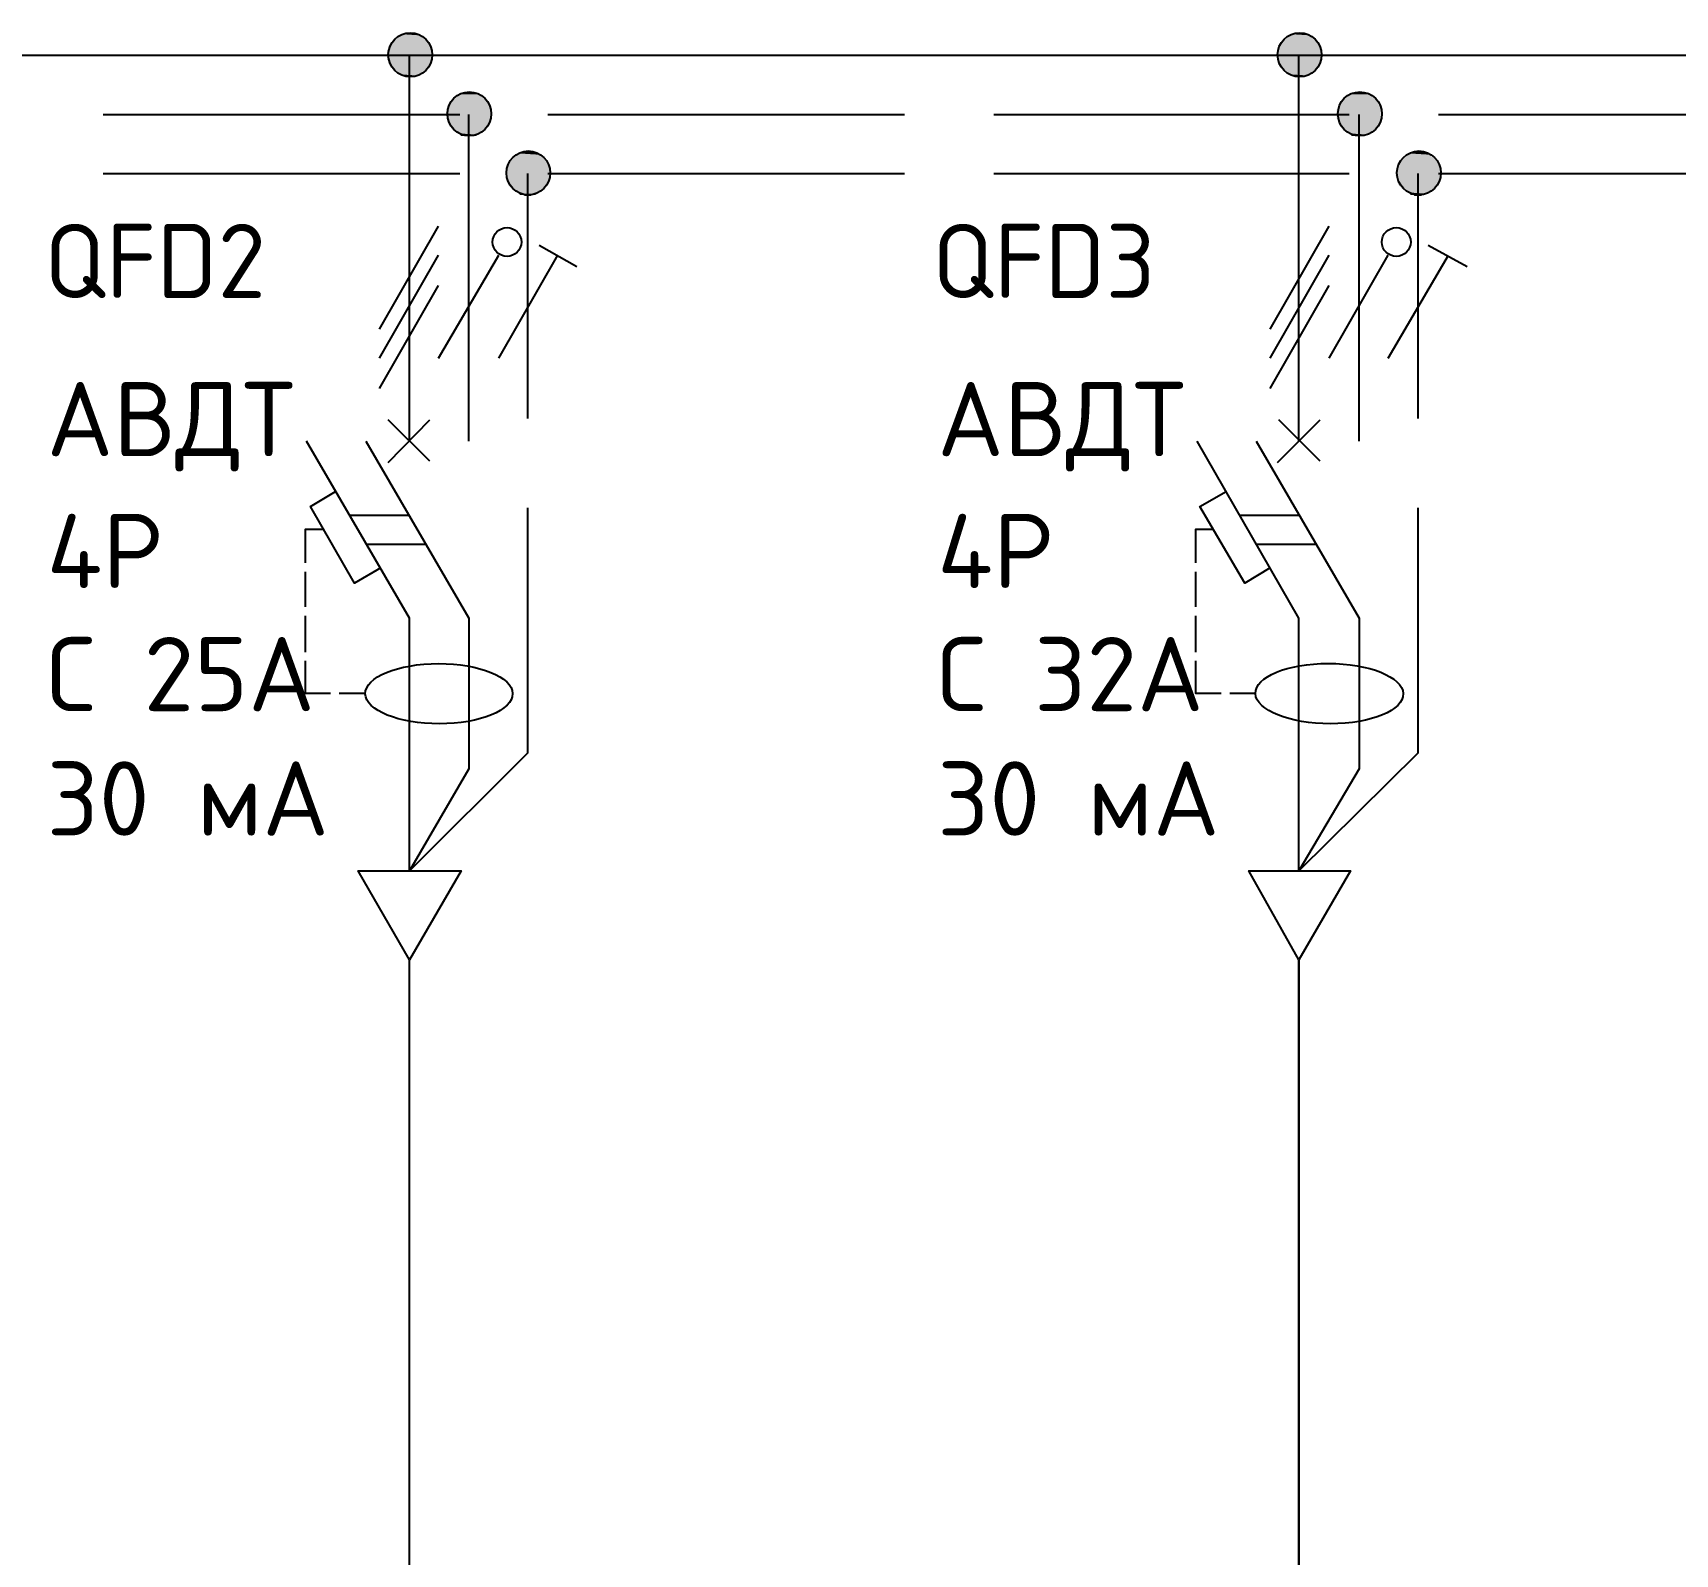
# Model space of a CAD drawing. Header units: millimetres. Extents: x -32 to 417638015, y -35 to 175284279.
# Drawn here: x 591037 to 596572, y 48215 to 53341 of the extents above; entities that cross this region are included whole.
import ezdxf

# ---------------------------------------------------------------- set-up
doc = ezdxf.new("R2010")
doc.units = ezdxf.units.MM
for name, color, linetype in [('PDF _0', 7, 'Continuous'), ('PDF _4_Однолинейная схема', 7, 'Continuous'), ('PDF _A-HATCH-WALL', 5, 'Continuous'), ('PDF _Текст', 7, 'Continuous')]:
    doc.layers.add(name, color=color, linetype=linetype)
doc.styles.add('PDF GOST Common', font='GOST_Common.ttf')
doc.styles.add('PDF ISOCPEUR', font='isocpeur.ttf')

msp = doc.modelspace()

# ---------------------------------------------------------------- linework, layer by layer
at = {"layer": 'PDF _0', "lineweight": 25}
for points in [[(592306.8, 51965.4), (592306.8, 53265)], [(595304, 51965.4), (595304, 53265)], [(592505.7, 51965.4), (592505.7, 53066)], [(595507.2, 51965.4), (595507.2, 53066)], [(592704.7, 52041.6), (592704.7, 52867.1)], [(595706.2, 52041.6), (595706.2, 52867.1)], [(592234.8, 51893.5), (592374.5, 52037.4)], [(592374.5, 51897.7), (592234.8, 52037.4)], [(595232, 51893.5), (595375.9, 52037.4)], [(595376, 51897.7), (595236.3, 52037.4)], [(592505.7, 51368.5), (592505.7, 50860.5), (592306.8, 50517.6), (592306.8, 51368.5), (591959.6, 51965.4)], [(592158.6, 51965.4), (592505.7, 51368.5)], [(595507.2, 51368.5), (595507.2, 50860.5), (595304, 50517.6), (595304, 51368.5), (594961.1, 51965.4)], [(595160.1, 51965.4), (595507.2, 51368.5)], [(592209.4, 51537.9), (592120.5, 51487.1), (591972.3, 51745.3), (592057, 51796.1)], [(595206.6, 51537.9), (595122, 51487.1), (594969.6, 51745.3), (595058.5, 51796.1)], [(592103.6, 51715.7), (592302.5, 51715.7)], [(592306.8, 50517.6), (592704.7, 50915.5), (592704.7, 51741)], [(595105, 51715.7), (595304, 51715.7)], [(595304, 50517.6), (595706.1, 50915.5), (595706.1, 51741)], [(592162.8, 51618.3), (592361.8, 51618.3)], [(595160.1, 51618.3), (595363.2, 51618.3)], [(592306.8, 44993.1), (592306.8, 50216.8)]]:
    msp.add_lwpolyline(points, dxfattribs=at)
at = {"layer": 'PDF _0', "color": 1, "lineweight": 25}
for points in [[(592205.2, 52342.2), (592404.1, 52689.3)], [(595206.6, 52342.2), (595405.6, 52689.3)], [(592205.2, 52244.8), (592404.1, 52591.9)], [(592404.1, 52244.8), (592607.3, 52591.9)], [(592607.3, 52244.8), (592806.3, 52591.9)], [(592742.8, 52625.8), (592869.8, 52553.9)], [(595206.6, 52244.8), (595405.6, 52591.9)], [(595405.6, 52244.8), (595604.5, 52591.9)], [(595604.6, 52244.8), (595807.7, 52591.9)], [(595740, 52625.8), (595871.3, 52553.9)], [(592205.2, 52143.2), (592404.1, 52490.3)], [(595206.6, 52143.2), (595405.6, 52490.3)], [(591955.4, 51554.8), (591955.4, 51669.1), (592018.9, 51669.1)], [(594956.9, 51554.8), (594956.9, 51669.1), (595016.1, 51669.1)], [(591955.4, 51406.6), (591955.4, 51525.1)], [(594956.9, 51406.6), (594956.9, 51525.1)], [(591955.4, 51254.2), (591955.4, 51377)], [(594956.9, 51254.2), (594956.9, 51377)], [(592040.1, 51114.5), (591955.4, 51114.5), (591955.4, 51224.6)], [(595041.5, 51114.5), (594956.9, 51114.5), (594956.9, 51224.6)], [(592154.4, 51114.5), (592069.7, 51114.5)], [(595155.8, 51114.5), (595071.2, 51114.5)]]:
    msp.add_lwpolyline(points, dxfattribs=at)
at = {"layer": 'PDF _0', "lineweight": 25}
for points in [[(592306.8, 50217), (592133.2, 50517.6), (592480.3, 50517.6)], [(595304, 50217), (595134.7, 50517.6), (595477.5, 50517.6)], [(595304, 50216.8), (595304, 44993.1)]]:
    msp.add_lwpolyline(points, close=True, dxfattribs=at)
for centre in [(592308.9, 53267.2), (595306.1, 53267.2), (592507.9, 53068.2), (595509.3, 53068.2), (592706.8, 52869.2), (595708.3, 52869.2)]:
    msp.add_circle(centre, 74.1, dxfattribs=at)
at = {"layer": 'PDF _0', "color": 1, "lineweight": 25}
for centre in [(592634.9, 52636.4), (595632.1, 52636.4)]:
    msp.add_circle(centre, 48.7, dxfattribs=at)
at = {"layer": 'PDF _0', "lineweight": 25}
for centre, major_axis, ratio, start_param, end_param in [((592405.6, 51114.3), (-248.3, 0.4), 0.408201, 3.148235404577649, 9.431420711757234), ((595406.4, 51114.6), (-249, 1.8), 0.40818, 3.159245, 9.44243)]:
    msp.add_ellipse(centre, major_axis=major_axis, ratio=ratio, start_param=start_param, end_param=end_param, dxfattribs=at)
at = {"layer": 'PDF _0', "transparency": 33554559}
for points in [[(592239, 53303.2), (592374.5, 53294.7), (592234.8, 53294.7)], [(592243.3, 53307.4), (592370.3, 53303.2), (592239, 53303.2)], [(592370.3, 53303.2), (592239, 53303.2), (592374.5, 53294.7)], [(592247.5, 53311.6), (592370.3, 53307.4), (592243.3, 53307.4)], [(592370.3, 53307.4), (592243.3, 53307.4), (592370.3, 53303.2)], [(592251.7, 53320.1), (592366, 53311.6), (592247.5, 53311.6)], [(592366, 53311.6), (592247.5, 53311.6), (592370.3, 53307.4)], [(592256, 53324.3), (592361.8, 53320.1), (592251.7, 53320.1)], [(592361.8, 53320.1), (592251.7, 53320.1), (592366, 53311.6)], [(592264.4, 53328.6), (592353.3, 53324.3), (592256, 53324.3)], [(592353.3, 53324.3), (592256, 53324.3), (592361.8, 53320.1)], [(592268.7, 53332.8), (592349.1, 53328.6), (592264.4, 53328.6)], [(592349.1, 53328.6), (592264.4, 53328.6), (592353.3, 53324.3)], [(592277.1, 53337), (592340.6, 53332.8), (592268.7, 53332.8)], [(592340.6, 53332.8), (592268.7, 53332.8), (592349.1, 53328.6)], [(592281.4, 53337), (592336.4, 53337), (592277.1, 53337)], [(592336.4, 53337), (592277.1, 53337), (592340.6, 53332.8)], [(592289.8, 53341.3), (592327.9, 53337), (592281.4, 53337)], [(592327.9, 53337), (592281.4, 53337), (592336.4, 53337)], [(592294.1, 53341.3), (592323.7, 53341.3), (592289.8, 53341.3)], [(592323.7, 53341.3), (592289.8, 53341.3), (592327.9, 53337)], [(592311, 53341.3), (592315.2, 53341.3), (592294.1, 53341.3)], [(592315.2, 53341.3), (592294.1, 53341.3), (592323.7, 53341.3)], [(595240.5, 53303.2), (595376, 53294.7), (595236.3, 53294.7)], [(595244.7, 53307.4), (595371.7, 53303.2), (595240.5, 53303.2)], [(595371.7, 53303.2), (595240.5, 53303.2), (595376, 53294.7)], [(595249, 53311.6), (595367.5, 53307.4), (595244.7, 53307.4)], [(595367.5, 53307.4), (595244.7, 53307.4), (595371.7, 53303.2)], [(595253.2, 53320.1), (595363.3, 53311.6), (595249, 53311.6)], [(595363.3, 53311.6), (595249, 53311.6), (595367.5, 53307.4)], [(595257.4, 53324.3), (595359, 53320.1), (595253.2, 53320.1)], [(595359, 53320.1), (595253.2, 53320.1), (595363.3, 53311.6)], [(595261.7, 53328.6), (595354.8, 53324.3), (595257.4, 53324.3)], [(595354.8, 53324.3), (595257.4, 53324.3), (595359, 53320.1)], [(595270.1, 53332.8), (595350.6, 53328.6), (595261.7, 53328.6)], [(595350.6, 53328.6), (595261.7, 53328.6), (595354.8, 53324.3)], [(595274.4, 53337), (595342.1, 53332.8), (595270.1, 53332.8)], [(595342.1, 53332.8), (595270.1, 53332.8), (595350.6, 53328.6)], [(595282.8, 53337), (595337.9, 53337), (595274.4, 53337)], [(595337.9, 53337), (595274.4, 53337), (595342.1, 53332.8)], [(595291.3, 53341.3), (595329.4, 53337), (595282.8, 53337)], [(595329.4, 53337), (595282.8, 53337), (595337.9, 53337)], [(595295.5, 53341.3), (595325.2, 53341.3), (595291.3, 53341.3)], [(595325.2, 53341.3), (595291.3, 53341.3), (595329.4, 53337)], [(595308.2, 53341.3), (595312.5, 53341.3), (595295.5, 53341.3)], [(595312.5, 53341.3), (595295.5, 53341.3), (595325.2, 53341.3)], [(592234.8, 53286.2), (592378.7, 53282), (592230.6, 53282)], [(592378.7, 53282), (592230.6, 53282), (592378.7, 53273.5)], [(592230.6, 53282), (592378.7, 53273.5), (592230.6, 53273.5)], [(592378.7, 53273.5), (592230.6, 53273.5), (592383, 53265.1)], [(592230.6, 53273.5), (592383, 53265.1), (592230.6, 53265.1)], [(592383, 53265.1), (592230.6, 53265.1), (592378.7, 53260.8)], [(592230.6, 53265.1), (592378.7, 53260.8), (592230.6, 53260.8)], [(592378.7, 53260.8), (592230.6, 53260.8), (592378.7, 53252.4)], [(592230.6, 53260.8), (592378.7, 53252.4), (592230.6, 53252.4)], [(592378.7, 53252.4), (592230.6, 53252.4), (592378.7, 53243.9)], [(592230.6, 53252.4), (592378.7, 53243.9), (592234.8, 53243.9)], [(592374.5, 53294.7), (592234.8, 53294.7), (592378.7, 53286.2)], [(592234.8, 53294.7), (592378.7, 53286.2), (592234.8, 53286.2)], [(592378.7, 53286.2), (592234.8, 53286.2), (592378.7, 53282)], [(595236.3, 53294.7), (595376, 53286.2), (595232, 53286.2)], [(595376, 53286.2), (595232, 53286.2), (595380.2, 53282)], [(595232, 53286.2), (595380.2, 53282), (595232, 53282)], [(595380.2, 53282), (595232, 53282), (595380.2, 53273.5)], [(595232, 53282), (595380.2, 53273.5), (595232, 53273.5)], [(595380.2, 53273.5), (595232, 53273.5), (595380.2, 53265.1)], [(595232, 53273.5), (595380.2, 53265.1), (595232, 53265.1)], [(595380.2, 53265.1), (595232, 53265.1), (595380.2, 53260.8)], [(595232, 53265.1), (595380.2, 53260.8), (595232, 53260.8)], [(595380.2, 53260.8), (595232, 53260.8), (595380.2, 53252.4)], [(595232, 53260.8), (595380.2, 53252.4), (595232, 53252.4)], [(595380.2, 53252.4), (595232, 53252.4), (595376, 53243.9)], [(595232, 53252.4), (595376, 53243.9), (595232, 53243.9)], [(595376, 53294.7), (595236.3, 53294.7), (595376, 53286.2)], [(592378.7, 53243.9), (592234.8, 53243.9), (592374.5, 53239.7)], [(592234.8, 53243.9), (592374.5, 53239.7), (592234.8, 53239.7)], [(592374.5, 53239.7), (592234.8, 53239.7), (592370.3, 53231.2)], [(592234.8, 53239.7), (592370.3, 53231.2), (592239, 53231.2)], [(592370.3, 53231.2), (592239, 53231.2), (592370.3, 53227)], [(592239, 53231.2), (592370.3, 53227), (592243.3, 53227)], [(592370.3, 53227), (592243.3, 53227), (592366, 53222.7)], [(592243.3, 53227), (592366, 53222.7), (592247.5, 53222.7)], [(592366, 53222.7), (592247.5, 53222.7), (592361.8, 53214.3)], [(592247.5, 53222.7), (592361.8, 53214.3), (592251.7, 53214.3)], [(592361.8, 53214.3), (592251.7, 53214.3), (592353.3, 53210)], [(592251.7, 53214.3), (592353.3, 53210), (592256, 53210)], [(592353.3, 53210), (592256, 53210), (592349.1, 53205.8)], [(592256, 53210), (592349.1, 53205.8), (592264.4, 53205.8)], [(592349.1, 53205.8), (592264.4, 53205.8), (592340.6, 53201.6)], [(592264.4, 53205.8), (592340.6, 53201.6), (592268.7, 53201.6)], [(592340.6, 53201.6), (592268.7, 53201.6), (592336.4, 53197.3)], [(592268.7, 53201.6), (592336.4, 53197.3), (592277.1, 53197.3)], [(592336.4, 53197.3), (592277.1, 53197.3), (592327.9, 53197.3)], [(592277.1, 53197.3), (592327.9, 53197.3), (592281.4, 53197.3)], [(592327.9, 53197.3), (592281.4, 53197.3), (592323.7, 53193.1)], [(592281.4, 53197.3), (592323.7, 53193.1), (592289.8, 53193.1)], [(592289.8, 53193.1), (592294.1, 53193.1), (592315.2, 53193.1)], [(592289.8, 53193.1), (592323.7, 53193.1), (592315.2, 53193.1)], [(592294.1, 53193.1), (592315.2, 53193.1), (592311, 53193.1)], [(595376, 53243.9), (595232, 53243.9), (595376, 53239.7)], [(595232, 53243.9), (595376, 53239.7), (595236.3, 53239.7)], [(595376, 53239.7), (595236.3, 53239.7), (595371.7, 53231.2)], [(595236.3, 53239.7), (595371.7, 53231.2), (595240.5, 53231.2)], [(595371.7, 53231.2), (595240.5, 53231.2), (595367.5, 53227)], [(595240.5, 53231.2), (595367.5, 53227), (595244.7, 53227)], [(595367.5, 53227), (595244.7, 53227), (595363.3, 53222.7)], [(595244.7, 53227), (595363.3, 53222.7), (595249, 53222.7)], [(595363.3, 53222.7), (595249, 53222.7), (595359, 53214.3)], [(595249, 53222.7), (595359, 53214.3), (595253.2, 53214.3)], [(595359, 53214.3), (595253.2, 53214.3), (595354.8, 53210)], [(595253.2, 53214.3), (595354.8, 53210), (595257.4, 53210)], [(595354.8, 53210), (595257.4, 53210), (595350.6, 53205.8)], [(595257.4, 53210), (595350.6, 53205.8), (595261.7, 53205.8)], [(595350.6, 53205.8), (595261.7, 53205.8), (595342.1, 53201.6)], [(595261.7, 53205.8), (595342.1, 53201.6), (595270.1, 53201.6)], [(595342.1, 53201.6), (595270.1, 53201.6), (595337.9, 53197.3)], [(595270.1, 53201.6), (595337.9, 53197.3), (595274.4, 53197.3)], [(595337.9, 53197.3), (595274.4, 53197.3), (595329.4, 53197.3)], [(595274.4, 53197.3), (595329.4, 53197.3), (595282.8, 53197.3)], [(595329.4, 53197.3), (595282.8, 53197.3), (595325.2, 53193.1)], [(595282.8, 53197.3), (595325.2, 53193.1), (595291.3, 53193.1)], [(595291.3, 53193.1), (595295.5, 53193.1), (595312.5, 53193.1)], [(595291.3, 53193.1), (595325.2, 53193.1), (595312.5, 53193.1)], [(595295.5, 53193.1), (595312.5, 53193.1), (595308.2, 53193.1)]]:
    msp.add_solid(points, dxfattribs=at)
at = {"layer": 'PDF _4_Однолинейная схема', "lineweight": 25}
for points in [[(628345.4, 53265.1), (586902.5, 53265.1)], [(591273.8, 53066.1), (592476.1, 53066.1)], [(592772.4, 53066.1), (593974.7, 53066.1)], [(594275.3, 53066.1), (595473.3, 53066.1)], [(595773.9, 53066.1), (596976.1, 53066.1)], [(591273.8, 52867.1), (592476.1, 52867.1)], [(592772.4, 52867.1), (593974.7, 52867.1)], [(594275.3, 52867.1), (595473.3, 52867.1)], [(595773.9, 52867.1), (596976.1, 52867.1)]]:
    msp.add_lwpolyline(points, dxfattribs=at)
at = {"layer": 'PDF _A-HATCH-WALL', "color": 7, "transparency": 33554559}
for points in [[(592480.3, 53138.1), (592535.4, 53133.8), (592476.1, 53133.8)], [(592488.8, 53138.1), (592531.1, 53138.1), (592480.3, 53138.1)], [(592531.1, 53138.1), (592480.3, 53138.1), (592535.4, 53133.8)], [(592497.3, 53142.3), (592522.7, 53138.1), (592488.8, 53138.1)], [(592522.7, 53138.1), (592488.8, 53138.1), (592531.1, 53138.1)], [(592510, 53142.3), (592514.2, 53142.3), (592497.3, 53142.3)], [(592514.2, 53142.3), (592497.3, 53142.3), (592522.7, 53138.1)], [(595481.8, 53138.1), (595536.8, 53133.8), (595477.6, 53133.8)], [(595490.3, 53138.1), (595528.4, 53138.1), (595481.8, 53138.1)], [(595528.4, 53138.1), (595481.8, 53138.1), (595536.8, 53133.8)], [(595494.5, 53142.3), (595524.1, 53138.1), (595490.3, 53138.1)], [(595524.1, 53138.1), (595490.3, 53138.1), (595528.4, 53138.1)], [(595511.4, 53142.3), (595515.7, 53142.3), (595494.5, 53142.3)], [(595515.7, 53142.3), (595494.5, 53142.3), (595524.1, 53138.1)], [(592433.8, 53083), (592581.9, 53074.6), (592429.5, 53074.6)], [(592438, 53095.7), (592577.7, 53087.3), (592433.8, 53087.3)], [(592577.7, 53087.3), (592433.8, 53087.3), (592577.7, 53083)], [(592433.8, 53087.3), (592577.7, 53083), (592433.8, 53083)], [(592577.7, 53083), (592433.8, 53083), (592581.9, 53074.6)], [(592442.2, 53108.4), (592573.5, 53100), (592438, 53100)], [(592573.5, 53100), (592438, 53100), (592573.5, 53095.7)], [(592438, 53100), (592573.5, 53095.7), (592438, 53095.7)], [(592573.5, 53095.7), (592438, 53095.7), (592577.7, 53087.3)], [(592446.5, 53112.7), (592569.2, 53108.4), (592442.2, 53108.4)], [(592569.2, 53108.4), (592442.2, 53108.4), (592573.5, 53100)], [(592450.7, 53116.9), (592565, 53112.7), (592446.5, 53112.7)], [(592565, 53112.7), (592446.5, 53112.7), (592569.2, 53108.4)], [(592454.9, 53125.4), (592560.8, 53116.9), (592450.7, 53116.9)], [(592560.8, 53116.9), (592450.7, 53116.9), (592565, 53112.7)], [(592463.4, 53129.6), (592556.5, 53125.4), (592454.9, 53125.4)], [(592556.5, 53125.4), (592454.9, 53125.4), (592560.8, 53116.9)], [(592467.6, 53133.8), (592548.1, 53129.6), (592463.4, 53129.6)], [(592548.1, 53129.6), (592463.4, 53129.6), (592556.5, 53125.4)], [(592476.1, 53133.8), (592543.8, 53133.8), (592467.6, 53133.8)], [(592543.8, 53133.8), (592467.6, 53133.8), (592548.1, 53129.6)], [(592535.4, 53133.8), (592476.1, 53133.8), (592543.8, 53133.8)], [(595435.2, 53087.3), (595579.2, 53083), (595431, 53083)], [(595579.2, 53083), (595431, 53083), (595579.2, 53074.6)], [(595431, 53083), (595579.2, 53074.6), (595431, 53074.6)], [(595439.5, 53100), (595574.9, 53095.7), (595435.2, 53095.7)], [(595574.9, 53095.7), (595435.2, 53095.7), (595579.2, 53087.3)], [(595435.2, 53095.7), (595579.2, 53087.3), (595435.2, 53087.3)], [(595579.2, 53087.3), (595435.2, 53087.3), (595579.2, 53083)], [(595443.7, 53108.4), (595570.7, 53100), (595439.5, 53100)], [(595570.7, 53100), (595439.5, 53100), (595574.9, 53095.7)], [(595447.9, 53112.7), (595570.7, 53108.4), (595443.7, 53108.4)], [(595570.7, 53108.4), (595443.7, 53108.4), (595570.7, 53100)], [(595452.2, 53116.9), (595566.5, 53112.7), (595447.9, 53112.7)], [(595566.5, 53112.7), (595447.9, 53112.7), (595570.7, 53108.4)], [(595456.4, 53125.4), (595562.2, 53116.9), (595452.2, 53116.9)], [(595562.2, 53116.9), (595452.2, 53116.9), (595566.5, 53112.7)], [(595464.9, 53129.6), (595553.8, 53125.4), (595456.4, 53125.4)], [(595553.8, 53125.4), (595456.4, 53125.4), (595562.2, 53116.9)], [(595469.1, 53133.8), (595549.5, 53129.6), (595464.9, 53129.6)], [(595549.5, 53129.6), (595464.9, 53129.6), (595553.8, 53125.4)], [(595477.6, 53133.8), (595541.1, 53133.8), (595469.1, 53133.8)], [(595541.1, 53133.8), (595469.1, 53133.8), (595549.5, 53129.6)], [(595536.8, 53133.8), (595477.6, 53133.8), (595541.1, 53133.8)], [(592581.9, 53074.6), (592429.5, 53074.6), (592581.9, 53066.1)], [(592429.5, 53074.6), (592581.9, 53066.1), (592429.5, 53066.1)], [(592581.9, 53066.1), (592429.5, 53066.1), (592581.9, 53061.9)], [(592429.5, 53066.1), (592581.9, 53061.9), (592429.5, 53061.9)], [(592581.9, 53061.9), (592429.5, 53061.9), (592577.7, 53053.4)], [(592429.5, 53061.9), (592577.7, 53053.4), (592433.8, 53053.4)], [(592577.7, 53053.4), (592433.8, 53053.4), (592577.7, 53044.9)], [(592433.8, 53053.4), (592577.7, 53044.9), (592433.8, 53044.9)], [(592577.7, 53044.9), (592433.8, 53044.9), (592573.5, 53040.7)], [(592433.8, 53044.9), (592573.5, 53040.7), (592438, 53040.7)], [(592573.5, 53040.7), (592438, 53040.7), (592573.5, 53032.2)], [(592438, 53040.7), (592573.5, 53032.2), (592438, 53032.2)], [(592573.5, 53032.2), (592438, 53032.2), (592569.2, 53028)], [(592438, 53032.2), (592569.2, 53028), (592442.2, 53028)], [(592569.2, 53028), (592442.2, 53028), (592565, 53019.5)], [(592442.2, 53028), (592565, 53019.5), (592446.5, 53019.5)], [(595579.2, 53074.6), (595431, 53074.6), (595579.2, 53066.1)], [(595431, 53074.6), (595579.2, 53066.1), (595431, 53066.1)], [(595579.2, 53066.1), (595431, 53066.1), (595579.2, 53061.9)], [(595431, 53066.1), (595579.2, 53061.9), (595431, 53061.9)], [(595579.2, 53061.9), (595431, 53061.9), (595579.2, 53053.4)], [(595431, 53061.9), (595579.2, 53053.4), (595431, 53053.4)], [(595579.2, 53053.4), (595431, 53053.4), (595579.2, 53044.9)], [(595431, 53053.4), (595579.2, 53044.9), (595435.2, 53044.9)], [(595579.2, 53044.9), (595435.2, 53044.9), (595574.9, 53040.7)], [(595435.2, 53044.9), (595574.9, 53040.7), (595435.2, 53040.7)], [(595574.9, 53040.7), (595435.2, 53040.7), (595570.7, 53032.2)], [(595435.2, 53040.7), (595570.7, 53032.2), (595439.5, 53032.2)], [(595570.7, 53032.2), (595439.5, 53032.2), (595570.7, 53028)], [(595439.5, 53032.2), (595570.7, 53028), (595443.7, 53028)], [(595570.7, 53028), (595443.7, 53028), (595566.5, 53019.5)], [(595443.7, 53028), (595566.5, 53019.5), (595447.9, 53019.5)], [(592565, 53019.5), (592446.5, 53019.5), (592560.8, 53015.3)], [(592446.5, 53019.5), (592560.8, 53015.3), (592450.7, 53015.3)], [(592560.8, 53015.3), (592450.7, 53015.3), (592556.5, 53011.1)], [(592450.7, 53015.3), (592556.5, 53011.1), (592454.9, 53011.1)], [(592556.5, 53011.1), (592454.9, 53011.1), (592548.1, 53006.8)], [(592454.9, 53011.1), (592548.1, 53006.8), (592463.4, 53006.8)], [(592548.1, 53006.8), (592463.4, 53006.8), (592543.8, 53002.6)], [(592463.4, 53006.8), (592543.8, 53002.6), (592467.6, 53002.6)], [(592543.8, 53002.6), (592467.6, 53002.6), (592535.4, 52998.4)], [(592467.6, 53002.6), (592535.4, 52998.4), (592476.1, 52998.4)], [(592535.4, 52998.4), (592476.1, 52998.4), (592531.1, 52994.1)], [(592476.1, 52998.4), (592531.1, 52994.1), (592480.3, 52994.1)], [(592531.1, 52994.1), (592480.3, 52994.1), (592522.7, 52994.1)], [(592480.3, 52994.1), (592522.7, 52994.1), (592488.8, 52994.1)], [(592488.8, 52994.1), (592497.3, 52994.1), (592514.2, 52994.1)], [(592488.8, 52994.1), (592522.7, 52994.1), (592514.2, 52994.1)], [(592497.3, 52994.1), (592514.2, 52994.1), (592510, 52994.1)], [(595566.5, 53019.5), (595447.9, 53019.5), (595562.2, 53015.3)], [(595447.9, 53019.5), (595562.2, 53015.3), (595452.2, 53015.3)], [(595562.2, 53015.3), (595452.2, 53015.3), (595553.8, 53011.1)], [(595452.2, 53015.3), (595553.8, 53011.1), (595456.4, 53011.1)], [(595553.8, 53011.1), (595456.4, 53011.1), (595549.5, 53006.8)], [(595456.4, 53011.1), (595549.5, 53006.8), (595464.9, 53006.8)], [(595549.5, 53006.8), (595464.9, 53006.8), (595541.1, 53002.6)], [(595464.9, 53006.8), (595541.1, 53002.6), (595469.1, 53002.6)], [(595541.1, 53002.6), (595469.1, 53002.6), (595536.8, 52998.4)], [(595469.1, 53002.6), (595536.8, 52998.4), (595477.6, 52998.4)], [(595536.8, 52998.4), (595477.6, 52998.4), (595528.4, 52994.1)], [(595477.6, 52998.4), (595528.4, 52994.1), (595481.8, 52994.1)], [(595528.4, 52994.1), (595481.8, 52994.1), (595524.1, 52994.1)], [(595481.8, 52994.1), (595524.1, 52994.1), (595490.3, 52994.1)], [(595490.3, 52994.1), (595494.5, 52994.1), (595515.7, 52994.1)], [(595490.3, 52994.1), (595524.1, 52994.1), (595515.7, 52994.1)], [(595494.5, 52994.1), (595515.7, 52994.1), (595511.4, 52994.1)], [(592653.9, 52917.9), (592764, 52913.7), (592645.4, 52913.7)], [(592658.1, 52922.2), (592759.7, 52917.9), (592653.9, 52917.9)], [(592759.7, 52917.9), (592653.9, 52917.9), (592764, 52913.7)], [(592662.4, 52926.4), (592755.5, 52922.2), (592658.1, 52922.2)], [(592755.5, 52922.2), (592658.1, 52922.2), (592759.7, 52917.9)], [(592666.6, 52930.6), (592751.3, 52926.4), (592662.4, 52926.4)], [(592751.3, 52926.4), (592662.4, 52926.4), (592755.5, 52922.2)], [(592675.1, 52934.9), (592742.8, 52930.6), (592666.6, 52930.6)], [(592742.8, 52930.6), (592666.6, 52930.6), (592751.3, 52926.4)], [(592679.3, 52939.1), (592738.6, 52934.9), (592675.1, 52934.9)], [(592738.6, 52934.9), (592675.1, 52934.9), (592742.8, 52930.6)], [(592687.8, 52939.1), (592730.1, 52939.1), (592679.3, 52939.1)], [(592730.1, 52939.1), (592679.3, 52939.1), (592738.6, 52934.9)], [(592696.2, 52943.3), (592721.6, 52939.1), (592687.8, 52939.1)], [(592721.6, 52939.1), (592687.8, 52939.1), (592730.1, 52939.1)], [(592708.9, 52943.3), (592713.2, 52943.3), (592696.2, 52943.3)], [(592713.2, 52943.3), (592696.2, 52943.3), (592721.6, 52939.1)], [(595651.1, 52917.9), (595765.4, 52913.7), (595646.9, 52913.7)], [(595655.4, 52922.2), (595761.2, 52917.9), (595651.1, 52917.9)], [(595761.2, 52917.9), (595651.1, 52917.9), (595765.4, 52913.7)], [(595663.8, 52926.4), (595752.7, 52922.2), (595655.4, 52922.2)], [(595752.7, 52922.2), (595655.4, 52922.2), (595761.2, 52917.9)], [(595668.1, 52930.6), (595748.5, 52926.4), (595663.8, 52926.4)], [(595748.5, 52926.4), (595663.8, 52926.4), (595752.7, 52922.2)], [(595676.5, 52934.9), (595744.3, 52930.6), (595668.1, 52930.6)], [(595744.3, 52930.6), (595668.1, 52930.6), (595748.5, 52926.4)], [(595680.8, 52939.1), (595735.8, 52934.9), (595676.5, 52934.9)], [(595735.8, 52934.9), (595676.5, 52934.9), (595744.3, 52930.6)], [(595689.2, 52939.1), (595727.3, 52939.1), (595680.8, 52939.1)], [(595727.3, 52939.1), (595680.8, 52939.1), (595735.8, 52934.9)], [(595693.5, 52943.3), (595723.1, 52939.1), (595689.2, 52939.1)], [(595723.1, 52939.1), (595689.2, 52939.1), (595727.3, 52939.1)], [(595710.4, 52943.3), (595714.6, 52943.3), (595693.5, 52943.3)], [(595714.6, 52943.3), (595693.5, 52943.3), (595723.1, 52939.1)], [(592637, 52896.8), (592776.7, 52888.3), (592632.7, 52888.3)], [(592776.7, 52888.3), (592632.7, 52888.3), (592780.9, 52879.8)], [(592632.7, 52888.3), (592780.9, 52879.8), (592632.7, 52879.8)], [(592780.9, 52879.8), (592632.7, 52879.8), (592780.9, 52875.6)], [(592632.7, 52879.8), (592780.9, 52875.6), (592632.7, 52875.6)], [(592780.9, 52875.6), (592632.7, 52875.6), (592780.9, 52867.1)], [(592632.7, 52875.6), (592780.9, 52867.1), (592632.7, 52867.1)], [(592780.9, 52867.1), (592632.7, 52867.1), (592780.9, 52858.7)], [(592632.7, 52867.1), (592780.9, 52858.7), (592632.7, 52858.7)], [(592641.2, 52901), (592776.7, 52896.8), (592637, 52896.8)], [(592776.7, 52896.8), (592637, 52896.8), (592776.7, 52888.3)], [(592645.4, 52913.7), (592768.2, 52909.5), (592641.2, 52909.5)], [(592768.2, 52909.5), (592641.2, 52909.5), (592772.4, 52901)], [(592641.2, 52909.5), (592772.4, 52901), (592641.2, 52901)], [(592772.4, 52901), (592641.2, 52901), (592776.7, 52896.8)], [(592764, 52913.7), (592645.4, 52913.7), (592768.2, 52909.5)], [(595634.2, 52879.8), (595778.1, 52875.6), (595630, 52875.6)], [(595778.1, 52875.6), (595630, 52875.6), (595782.4, 52867.1)], [(595630, 52875.6), (595782.4, 52867.1), (595630, 52867.1)], [(595782.4, 52867.1), (595630, 52867.1), (595778.1, 52858.7)], [(595630, 52867.1), (595778.1, 52858.7), (595630, 52858.7)], [(595638.4, 52896.8), (595778.1, 52888.3), (595634.2, 52888.3)], [(595778.1, 52888.3), (595634.2, 52888.3), (595778.1, 52879.8)], [(595634.2, 52888.3), (595778.1, 52879.8), (595634.2, 52879.8)], [(595778.1, 52879.8), (595634.2, 52879.8), (595778.1, 52875.6)], [(595642.7, 52909.5), (595773.9, 52901), (595638.4, 52901)], [(595773.9, 52901), (595638.4, 52901), (595773.9, 52896.8)], [(595638.4, 52901), (595773.9, 52896.8), (595638.4, 52896.8)], [(595773.9, 52896.8), (595638.4, 52896.8), (595778.1, 52888.3)], [(595646.9, 52913.7), (595769.7, 52909.5), (595642.7, 52909.5)], [(595769.7, 52909.5), (595642.7, 52909.5), (595773.9, 52901)], [(595765.4, 52913.7), (595646.9, 52913.7), (595769.7, 52909.5)], [(592780.9, 52858.7), (592632.7, 52858.7), (592780.9, 52854.4)], [(592632.7, 52858.7), (592780.9, 52854.4), (592632.7, 52854.4)], [(592780.9, 52854.4), (592632.7, 52854.4), (592776.7, 52846)], [(592632.7, 52854.4), (592776.7, 52846), (592632.7, 52846)], [(592776.7, 52846), (592632.7, 52846), (592776.7, 52837.5)], [(592632.7, 52846), (592776.7, 52837.5), (592637, 52837.5)], [(592776.7, 52837.5), (592637, 52837.5), (592772.4, 52833.3)], [(592637, 52837.5), (592772.4, 52833.3), (592641.2, 52833.3)], [(592772.4, 52833.3), (592641.2, 52833.3), (592768.2, 52824.8)], [(592641.2, 52833.3), (592768.2, 52824.8), (592641.2, 52824.8)], [(592768.2, 52824.8), (592641.2, 52824.8), (592764, 52820.6)], [(592641.2, 52824.8), (592764, 52820.6), (592645.4, 52820.6)], [(592764, 52820.6), (592645.4, 52820.6), (592759.7, 52816.3)], [(592645.4, 52820.6), (592759.7, 52816.3), (592653.9, 52816.3)], [(592759.7, 52816.3), (592653.9, 52816.3), (592755.5, 52812.1)], [(592653.9, 52816.3), (592755.5, 52812.1), (592658.1, 52812.1)], [(592755.5, 52812.1), (592658.1, 52812.1), (592751.3, 52807.9)], [(592658.1, 52812.1), (592751.3, 52807.9), (592662.4, 52807.9)], [(592751.3, 52807.9), (592662.4, 52807.9), (592742.8, 52803.6)], [(592662.4, 52807.9), (592742.8, 52803.6), (592666.6, 52803.6)], [(595778.1, 52858.7), (595630, 52858.7), (595778.1, 52854.4)], [(595630, 52858.7), (595778.1, 52854.4), (595634.2, 52854.4)], [(595778.1, 52854.4), (595634.2, 52854.4), (595778.1, 52846)], [(595634.2, 52854.4), (595778.1, 52846), (595634.2, 52846)], [(595778.1, 52846), (595634.2, 52846), (595773.9, 52837.5)], [(595634.2, 52846), (595773.9, 52837.5), (595638.4, 52837.5)], [(595773.9, 52837.5), (595638.4, 52837.5), (595773.9, 52833.3)], [(595638.4, 52837.5), (595773.9, 52833.3), (595638.4, 52833.3)], [(595773.9, 52833.3), (595638.4, 52833.3), (595769.7, 52824.8)], [(595638.4, 52833.3), (595769.7, 52824.8), (595642.7, 52824.8)], [(595769.7, 52824.8), (595642.7, 52824.8), (595765.4, 52820.6)], [(595642.7, 52824.8), (595765.4, 52820.6), (595646.9, 52820.6)], [(595765.4, 52820.6), (595646.9, 52820.6), (595761.2, 52816.3)], [(595646.9, 52820.6), (595761.2, 52816.3), (595651.1, 52816.3)], [(595761.2, 52816.3), (595651.1, 52816.3), (595752.7, 52812.1)], [(595651.1, 52816.3), (595752.7, 52812.1), (595655.4, 52812.1)], [(595752.7, 52812.1), (595655.4, 52812.1), (595748.5, 52807.9)], [(595655.4, 52812.1), (595748.5, 52807.9), (595663.8, 52807.9)], [(595748.5, 52807.9), (595663.8, 52807.9), (595744.3, 52803.6)], [(595663.8, 52807.9), (595744.3, 52803.6), (595668.1, 52803.6)], [(592742.8, 52803.6), (592666.6, 52803.6), (592738.6, 52799.4)], [(592666.6, 52803.6), (592738.6, 52799.4), (592675.1, 52799.4)], [(592738.6, 52799.4), (592675.1, 52799.4), (592730.1, 52795.2)], [(592675.1, 52799.4), (592730.1, 52795.2), (592679.3, 52795.2)], [(592730.1, 52795.2), (592679.3, 52795.2), (592721.6, 52795.2)], [(592679.3, 52795.2), (592721.6, 52795.2), (592687.8, 52795.2)], [(592687.8, 52795.2), (592696.2, 52790.9), (592713.2, 52790.9)], [(592687.8, 52795.2), (592721.6, 52795.2), (592713.2, 52790.9)], [(592696.2, 52790.9), (592713.2, 52790.9), (592708.9, 52790.9)], [(595744.3, 52803.6), (595668.1, 52803.6), (595735.8, 52799.4)], [(595668.1, 52803.6), (595735.8, 52799.4), (595676.5, 52799.4)], [(595735.8, 52799.4), (595676.5, 52799.4), (595727.3, 52795.2)], [(595676.5, 52799.4), (595727.3, 52795.2), (595680.8, 52795.2)], [(595727.3, 52795.2), (595680.8, 52795.2), (595723.1, 52795.2)], [(595680.8, 52795.2), (595723.1, 52795.2), (595689.2, 52795.2)], [(595689.2, 52795.2), (595693.5, 52790.9), (595714.6, 52790.9)], [(595689.2, 52795.2), (595723.1, 52795.2), (595714.6, 52790.9)], [(595693.5, 52790.9), (595714.6, 52790.9), (595710.4, 52790.9)]]:
    msp.add_solid(points, dxfattribs=at)

# ---------------------------------------------------------------- texts
at = {"layer": 'PDF _Текст', "char_height": 249.97, "attachment_point": 4}
for s, insert, style in [('QFD2', (591074.9, 52572.6), 'PDF GOST Common'), ('QFD3', (594067.8, 52572.6), 'PDF GOST Common'), ('АВДТ', (591083.3, 52014), 'PDF ISOCPEUR'), ('АВДТ', (594084.8, 52014), 'PDF ISOCPEUR'), ('4Р', (591083.3, 51594.9), 'PDF ISOCPEUR'), ('4Р', (594084.8, 51594.9), 'PDF ISOCPEUR'), ('С 25А', (591083.3, 51180), 'PDF ISOCPEUR'), ('С 32А', (594084.8, 51180), 'PDF ISOCPEUR'), ('30 мА', (591083.3, 50760.9), 'PDF ISOCPEUR'), ('30 мА', (594084.8, 50760.9), 'PDF ISOCPEUR')]:
    msp.add_mtext(s, dxfattribs=dict(at, insert=insert, style=style))

doc.saveas('drawing.dxf')
